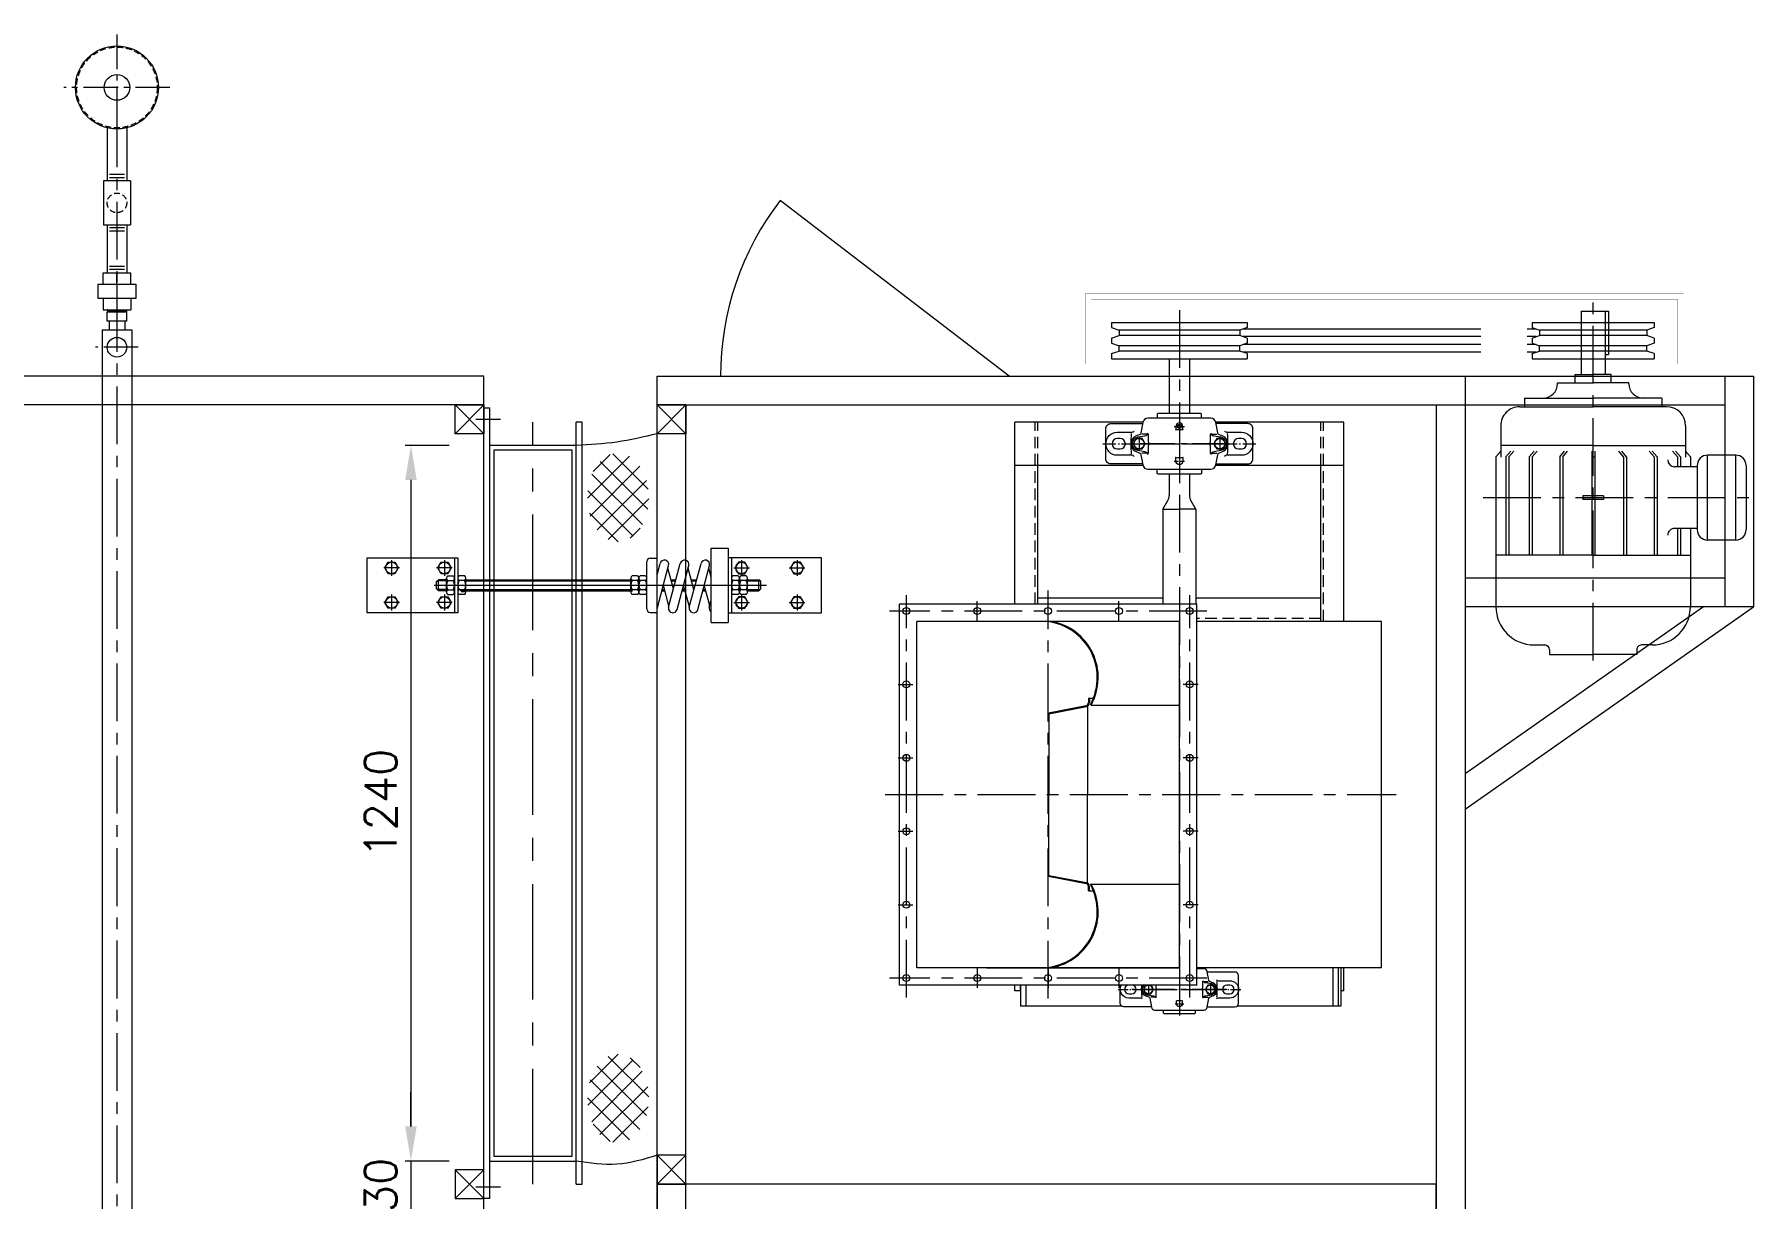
# Model space of a CAD drawing. Extents: x -421 to 20684, y -717 to 14265.
# Drawn here: x 4934 to 7915, y 7816 to 9833 of the extents above; entities that cross this region are included whole.
import ezdxf

# ---------------------------------------------------------------- set-up
doc = ezdxf.new("R2010")
doc.units = 0
doc.header["$LTSCALE"] = 80
doc.header["$MEASUREMENT"] = 0
for name, pattern in [('CEN', [26, 20, -2, 2, -2]), ('CENTER', [2, 1.25, -0.25, 0.25, -0.25]), ('CENTER2', [1.125, 0.75, -0.125, 0.125, -0.125]), ('CENTERX2', [4, 2.5, -0.5, 0.5, -0.5]), ('CX2', [8.2, 0.2, -1, 6, -1]), ('HIDDEN', [0.375, 0.25, -0.125]), ('HIDDEN2', [0.1875, 0.125, -0.0625]), ('HIDDENX2', [0.75, 0.5, -0.25])]:
    doc.linetypes.add(name, pattern=pattern)
doc.layers.get('0').update_dxf_attribs({"linetype": 'CONTINUOUS', "lineweight": 18})
doc.layers.get('DEFPOINTS').update_dxf_attribs({"linetype": 'CONTINUOUS', "lineweight": 18})
for name, color, linetype, lineweight in [('1', 1, 'CENTER2', 18), ('2', 2, 'HIDDENX2', 18), ('3', 2, 'CONTINUOUS', 18), ('4', 4, 'CONTINUOUS', 18), ('6', 3, 'CX2', 18), ('ACT', 7, 'CONTINUOUS', 18), ('CEN', 1, 'CEN', 18), ('DIM', 4, 'CONTINUOUS', 18), ('LIN', 2, 'CONTINUOUS', 18), ('NACHI', 16, 'CONTINUOUS', 18), ('THIN', 3, 'CONTINUOUS', 18)]:
    doc.layers.add(name, color=color, linetype=linetype, lineweight=lineweight)
doc.styles.get("Standard").update_dxf_attribs({"font": 'txt.shx', "bigfont": '2hs.shx'})
doc.dimstyles.get("Standard").update_dxf_attribs({"dimscale": 0, "dimtxt": 55, "dimasz": 60, "dimexe": 10, "dimexo": 70, "dimgap": 25, "dimtad": 1, "dimdec": 0, "dimlfac": -1, "dimzin": 0, "dimdsep": 46, "dimtxsty": 'Standard', "dimcen": 0, "dimclrd": 1, "dimclre": 1, "dimadec": 0, "dimazin": 0, "dimtfac": 1, "dimtdec": 0, "dimtix": 1, "dimtmove": 1, "dimatfit": 2, "dimfxl": 0, "dimtolj": 1, "dimtzin": 0, "dimlwd": 5, "dimlwe": 5, "dimarcsym": 0})

# ---------------------------------------------------------------- blocks, each defined once
blk = doc.blocks.new('*D6')
at = {"layer": 'ACT', "color": 1, "linetype": 'Continuous', "lineweight": 5}
for p, q in [((7983.1, 9241), (8232.9, 9241)), ((8222.9, 8901), (8222.9, 9181)), ((7983.1, 8841), (8232.9, 8841))]:
    blk.add_line(p, q, dxfattribs=at)
at = {"layer": 'ACT', "color": 1, "linetype": 'Continuous'}
for points in [[(8212.9, 9181), (8232.9, 9181), (8222.9, 9241)], [(8212.9, 8901), (8232.9, 8901), (8222.9, 8841)]]:
    blk.add_solid(points, dxfattribs=at)
at = {"layer": 'DEFPOINTS', "color": 0, "linetype": 'Continuous'}
for p in [(7913.1, 9241), (8222.9, 9241), (7913.1, 8841)]:
    blk.add_point(p, dxfattribs=at)
at = {"layer": 'ACT', "color": 0, "linetype": 'Continuous', "insert": (8170.4, 9041), "char_height": 55, "attachment_point": 5, "rotation": 90}
blk.add_mtext('\\A1;400', dxfattribs=at)
blk = doc.blocks.new('*D2')
at = {"color": 1, "linetype": 'Continuous', "lineweight": 5}
for p, q in [((7983.1, 8841), (8232.9, 8841)), ((8222.9, 6851), (8222.9, 8781)), ((7983.1, 6791), (8232.9, 6791))]:
    blk.add_line(p, q, dxfattribs=at)
at = {"color": 1, "linetype": 'Continuous'}
for points in [[(8212.9, 8781), (8232.9, 8781), (8222.9, 8841)], [(8212.9, 6851), (8232.9, 6851), (8222.9, 6791)]]:
    blk.add_solid(points, dxfattribs=at)
at = {"layer": 'DEFPOINTS', "color": 0, "linetype": 'Continuous'}
for p in [(7913.1, 8841), (8222.9, 8841), (7913.1, 6791)]:
    blk.add_point(p, dxfattribs=at)
at = {"color": 0, "linetype": 'Continuous', "insert": (8170.4, 7816), "char_height": 55, "attachment_point": 5, "rotation": 90}
blk.add_mtext('\\A1;2050', dxfattribs=at)
blk = doc.blocks.new('*D38')
at = {"color": 1, "linetype": 'Continuous', "lineweight": 5}
for p, q in [((7983.1, 9241), (8466.9, 9241)), ((8456.9, 9181), (8456.9, 6451)), ((7983.1, 6391), (8466.9, 6391))]:
    blk.add_line(p, q, dxfattribs=at)
at = {"color": 1, "linetype": 'Continuous'}
for points in [[(8446.9, 9181), (8466.9, 9181), (8456.9, 9241)], [(8446.9, 6451), (8466.9, 6451), (8456.9, 6391)]]:
    blk.add_solid(points, dxfattribs=at)
at = {"layer": 'DEFPOINTS', "color": 0, "linetype": 'Continuous'}
for p in [(7913.1, 9241), (7913.1, 6391), (8456.9, 6391)]:
    blk.add_point(p, dxfattribs=at)
at = {"color": 0, "linetype": 'Continuous', "insert": (8404.4, 7816), "char_height": 55, "attachment_point": 5, "rotation": 90}
blk.add_mtext('\\A1;2850', dxfattribs=at)
blk = doc.blocks.new('*D43')
at = {"color": 1, "linetype": 'Continuous', "lineweight": 5}
for p, q in [((5653.1, 9121), (5576.7, 9121)), ((5586.7, 9061), (5586.7, 7941)), ((5653.1, 7881), (5576.7, 7881))]:
    blk.add_line(p, q, dxfattribs=at)
at = {"color": 1, "linetype": 'Continuous'}
for points in [[(5576.7, 9061), (5596.7, 9061), (5586.7, 9121)], [(5576.7, 7941), (5596.7, 7941), (5586.7, 7881)]]:
    blk.add_solid(points, dxfattribs=at)
at = {"layer": 'DEFPOINTS', "color": 0, "linetype": 'Continuous'}
for p in [(5723.1, 9121), (5586.7, 7881), (5723.1, 7881)]:
    blk.add_point(p, dxfattribs=at)
at = {"color": 0, "linetype": 'Continuous', "insert": (5534.2, 8501), "char_height": 55, "attachment_point": 5, "rotation": 90}
blk.add_mtext('\\A1;1240', dxfattribs=at)
blk = doc.blocks.new('*D44')
at = {"color": 1, "linetype": 'Continuous', "lineweight": 5}
for p, q in [((5586.7, 7941), (5586.7, 8001)), ((5653.1, 7881), (5576.7, 7881)), ((5586.7, 7881), (5586.7, 7751)), ((5653.1, 7751), (5576.7, 7751)), ((5586.7, 7691), (5586.7, 7631))]:
    blk.add_line(p, q, dxfattribs=at)
at = {"color": 1, "linetype": 'Continuous'}
for points in [[(5576.7, 7941), (5596.7, 7941), (5586.7, 7881)], [(5576.7, 7691), (5596.7, 7691), (5586.7, 7751)]]:
    blk.add_solid(points, dxfattribs=at)
at = {"layer": 'DEFPOINTS', "color": 0, "linetype": 'Continuous'}
for p in [(5723.1, 7881), (5586.7, 7751), (5723.1, 7751)]:
    blk.add_point(p, dxfattribs=at)
at = {"color": 0, "linetype": 'Continuous', "insert": (5534.2, 7816), "char_height": 55, "attachment_point": 5, "rotation": 90}
blk.add_mtext('\\A1;130', dxfattribs=at)
blk = doc.blocks.new('htr(w)')
at = {"color": 2, "linetype": 'ByBlock'}
blk.add_line((-339.1, 112.4), (-339.1, -0.7), dxfattribs=at)
at = {"color": 2}
blk.add_line((406.4, 66), (391.7, 66), dxfattribs=at)
at = {"color": 6}
blk.add_line((404, 68.5), (394, 68.5), dxfattribs=at)
at = {"color": 2}
blk.add_lwpolyline([(404, 66), (404, 68.5), (403.5, 69), (394.5, 69), (394, 68.5), (394, 66)], dxfattribs=at)
at = {"layer": 'CEN'}
for p, q in [((-288.8, 75.2), (-288.8, 107.7)), ((-174.5, 75.2), (-174.5, 107.7)), ((438.7, 75.2), (438.7, 107.7)), ((547.5, 75.2), (547.5, 107.7)), ((-272.5, 91.4), (-305.1, 91.4)), ((-158.3, 91.4), (-190.8, 91.4)), ((422.4, 91.4), (454.9, 91.4)), ((531.2, 91.4), (563.8, 91.4)), ((-288.8, 4), (-288.8, 36.5)), ((459.7, 55.8), (-225.8, 55.8)), ((-174.5, 4), (-174.5, 36.5)), ((438.7, 4), (438.7, 36.5)), ((547.5, 4), (547.5, 36.5)), ((-272.5, 20.2), (-305.1, 20.2)), ((-158.3, 20.2), (-190.8, 20.2)), ((422.4, 20.2), (454.9, 20.2)), ((531.2, 20.2), (563.8, 20.2))]:
    blk.add_line(p, q, dxfattribs=at)
at = {"layer": 'DIM'}
for p, q in [((-186.6, 64.7), (-212.4, 64.7)), ((-186.6, 47), (-212.4, 47)), ((-95.1, 64.7), (-99.8, 64.7)), ((-71.2, 47), (-81, 47)), ((-75.9, 64.7), (-76.3, 64.7)), ((-52.4, 64.7), (-57.1, 64.7)), ((-29.5, 47), (-38.3, 47)), ((-10.7, 64.7), (-15.5, 64.7)), ((394.3, 64.7), (50.7, 64.7)), ((394.3, 47), (50.7, 47)), ((434.2, 64.7), (453.4, 64.7)), ((434.2, 47), (453.4, 47))]:
    blk.add_line(p, q, dxfattribs=at)
at = {"layer": 'LIN'}
for p, q in [((-146.6, 112.4), (-339.1, 112.4)), ((-153.6, -0.7), (-153.6, 112.4)), ((-111.7, 132.6), (-146.6, 132.6)), ((-146.6, -20.9), (-146.6, 132.6)), ((-111.7, 132.6), (-111.7, -20.9)), ((0, 111.7), (0, 0)), ((14, 111.7), (0, 111.7)), ((410.8, 112.4), (597.8, 112.4)), ((410.8, -0.7), (410.8, 112.4)), ((417.7, -0.7), (417.7, 112.4)), ((597.8, 112.4), (597.8, -0.7)), ((-295.6, 103.3), (-302.5, 91.4)), ((-302.5, 91.4), (-295.6, 79.6)), ((-282, 103.3), (-295.6, 103.3)), ((-295.6, 79.6), (-282, 79.6)), ((-275.1, 91.4), (-282, 103.3)), ((-282, 79.6), (-275.1, 91.4)), ((-181.4, 103.3), (-188.2, 91.4)), ((-188.2, 91.4), (-181.4, 79.6)), ((-184, 75.2), (-172.6, 75.2)), ((-167.7, 103.3), (-181.4, 103.3)), ((-181.4, 79.6), (-167.7, 79.6)), ((-160.8, 91.4), (-167.7, 103.3)), ((-167.7, 79.6), (-160.8, 91.4)), ((-167.5, 75.2), (-156.1, 75.2)), ((-107.8, 101), (-111.7, 86.6)), ((-108.7, 97.8), (-97.5, 55.8)), ((-84.1, 105.7), (-108.3, 15.4)), ((-66.6, 101), (-90.8, 10.7)), ((-66.7, 100.5), (-54.7, 55.8)), ((-41.4, 105.7), (-65.6, 15.4)), ((-23.8, 101), (-48, 10.7)), ((-24.5, 98.5), (-13.1, 55.8)), ((0, 104.7), (-23.9, 15.4)), ((20.9, 104.7), (20.9, 7)), ((23.5, 75.2), (34.9, 75.2)), ((40, 75.2), (51.4, 75.2)), ((396.8, 75.2), (408.2, 75.2)), ((431.7, 75.2), (420.3, 75.2)), ((425, 91.4), (431.8, 103.3)), ((431.8, 79.6), (425, 91.4)), ((431.8, 103.3), (445.5, 103.3)), ((445.5, 79.6), (431.8, 79.6)), ((445.5, 103.3), (452.4, 91.4)), ((452.4, 91.4), (445.5, 79.6)), ((533.8, 91.4), (540.6, 103.3)), ((540.6, 79.6), (533.8, 91.4)), ((540.6, 103.3), (554.3, 103.3)), ((554.3, 79.6), (540.6, 79.6)), ((554.3, 103.3), (561.2, 91.4)), ((561.2, 91.4), (554.3, 79.6)), ((-213.8, 63.3), (-210.1, 67)), ((-213.8, 63.3), (-213.8, 48.4)), ((-213.8, 48.4), (-210.1, 44.7)), ((-186.6, 67), (-210.1, 67)), ((-210.1, 67), (-210.1, 44.7)), ((-186.6, 44.7), (-210.1, 44.7)), ((-186.6, 70.4), (-186.6, 41.3)), ((-184, 65.5), (-172.6, 65.5)), ((-184, 46.2), (-172.6, 46.2)), ((-184, 36.5), (-172.6, 36.5)), ((-170.1, 70.4), (-170.1, 41.3)), ((-167.5, 65.5), (-156.1, 65.5)), ((-167.5, 46.2), (-156.1, 46.2)), ((-167.5, 36.5), (-156.1, 36.5)), ((-111.7, 38.9), (-106.8, 20.8)), ((-94.5, 67), (-100.4, 67)), ((-70.5, 44.7), (-81.7, 44.7)), ((-76.1, 65.4), (-64.1, 20.8)), ((-51.7, 67), (-57.7, 67)), ((-28.9, 44.7), (-38.9, 44.7)), ((-33.9, 63.4), (-22.5, 20.8)), ((-10.1, 67), (-16.1, 67)), ((23.5, 65.5), (34.9, 65.5)), ((23.5, 46.2), (34.9, 46.2)), ((23.5, 36.5), (34.9, 36.5)), ((37.4, 70.4), (37.4, 41.3)), ((40, 65.5), (51.4, 65.5)), ((40, 46.2), (51.4, 46.2)), ((40, 36.5), (51.4, 36.5)), ((394.3, 67), (50.7, 67)), ((394.3, 44.7), (50.7, 44.7)), ((53.9, 70.4), (53.9, 41.3)), ((394.3, 70.4), (394.3, 41.3)), ((396.8, 65.5), (408.2, 65.5)), ((396.8, 46.2), (408.2, 46.2)), ((396.8, 36.5), (408.2, 36.5)), ((431.7, 65.5), (420.3, 65.5)), ((431.7, 46.2), (420.3, 46.2)), ((431.7, 36.5), (420.3, 36.5)), ((434.2, 70.4), (434.2, 41.3)), ((434.2, 67), (451, 67)), ((434.2, 44.7), (451, 44.7)), ((454.8, 63.3), (451, 67)), ((451, 67), (451, 44.7)), ((454.8, 48.4), (451, 44.7)), ((454.8, 63.3), (454.8, 48.4)), ((-295.6, 32.1), (-302.5, 20.2)), ((-302.5, 20.2), (-295.6, 8.4)), ((-282, 32.1), (-295.6, 32.1)), ((-295.6, 8.4), (-282, 8.4)), ((-275.1, 20.2), (-282, 32.1)), ((-282, 8.4), (-275.1, 20.2)), ((-181.4, 32.1), (-188.2, 20.2)), ((-188.2, 20.2), (-181.4, 8.4)), ((-167.7, 32.1), (-181.4, 32.1)), ((-181.4, 8.4), (-167.7, 8.4)), ((-160.8, 20.2), (-167.7, 32.1)), ((-167.7, 8.4), (-160.8, 20.2)), ((0, 34.6), (-6.4, 10.7)), ((14, 0), (0, 0)), ((425, 20.2), (431.8, 32.1)), ((431.8, 8.4), (425, 20.2)), ((431.8, 32.1), (445.5, 32.1)), ((445.5, 8.4), (431.8, 8.4)), ((445.5, 32.1), (452.4, 20.2)), ((452.4, 20.2), (445.5, 8.4)), ((533.8, 20.2), (540.6, 32.1)), ((540.6, 8.4), (533.8, 20.2)), ((540.6, 32.1), (554.3, 32.1)), ((554.3, 8.4), (540.6, 8.4)), ((554.3, 32.1), (561.2, 20.2)), ((561.2, 20.2), (554.3, 8.4)), ((-339.1, -0.7), (-146.6, -0.7)), ((-111.7, -20.9), (-146.6, -20.9)), ((597.8, -0.7), (410.8, -0.7))]:
    blk.add_line(p, q, dxfattribs=at)
for centre, major_axis, start_param, end_param in [((-116.6, 103.4), (-6.42, 6.42), 3.665191, 4.927986), ((-75.3, 103.4), (6.42, 6.42), 5.235988, 8.37758), ((-32.6, 103.4), (-6.42, 6.42), 3.665191, 6.806784), ((14, 104.7), (4.94, 4.94), 5.497787, 7.068583), ((-180.7, 70.4), (-4.15, 4.15), -0.180888, 1.751684), ((-176, 70.4), (-4.15, 4.15), 2.960705, 4.893277), ((-164.2, 70.4), (-4.15, 4.15), -0.180888, 1.751684), ((-159.5, 70.4), (-4.15, 4.15), 2.960705, 4.893277), ((26.8, 70.4), (-4.15, 4.15), -0.180888, 1.751684), ((31.6, 70.4), (-4.15, 4.15), 2.960705, 4.893277), ((43.3, 70.4), (-4.15, 4.15), -0.180888, 1.751684), ((48.1, 70.4), (-4.15, 4.15), 2.960705, 4.893277), ((400.1, 70.4), (-4.15, 4.15), -0.180888, 1.751684), ((404.9, 70.4), (4.15, 4.15), 4.531501, 6.464073), ((423.6, 70.4), (-4.15, 4.15), -0.180888, 1.751684), ((428.4, 70.4), (4.15, 4.15), 4.531501, 6.464073), ((-166.9, 55.8), (13.9, 13.9), 1.843141, 2.869248), ((-180.7, 41.3), (-4.15, 4.15), -0.180888, 1.751684), ((-189.8, 55.8), (-13.9, 13.9), 3.413937, 4.440045), ((-176, 41.3), (4.15, 4.15), 4.531501, 6.464073), ((-150.4, 55.8), (13.9, 13.9), 1.843141, 2.869248), ((-164.2, 41.3), (-4.15, 4.15), -0.180888, 1.751684), ((-173.3, 55.8), (-13.9, 13.9), 3.413937, 4.440045), ((-159.5, 41.3), (-4.15, 4.15), 2.960705, 4.893277), ((40.6, 55.8), (-13.9, 13.9), 0.272344, 1.298452), ((26.8, 41.3), (-4.15, 4.15), -0.180888, 1.751684), ((17.7, 55.8), (13.9, 13.9), 4.984733, 6.010841), ((31.6, 41.3), (-4.15, 4.15), 2.960705, 4.893277), ((57.1, 55.8), (-13.9, 13.9), 0.272344, 1.298452), ((43.3, 41.3), (-4.15, 4.15), -0.180888, 1.751684), ((34.2, 55.8), (-13.9, 13.9), 3.413937, 4.440045), ((48.1, 41.3), (-4.15, 4.15), 2.960705, 4.893277), ((414, 55.8), (13.9, 13.9), 1.843141, 2.869248), ((400.1, 41.3), (-4.15, 4.15), -0.180888, 1.751684), ((391.1, 55.8), (-13.9, 13.9), 3.413937, 4.440045), ((404.9, 41.3), (-4.15, 4.15), 2.960705, 4.893277), ((437.4, 55.8), (13.9, 13.9), 1.843141, 2.869248), ((423.6, 41.3), (-4.15, 4.15), -0.180888, 1.751684), ((414.5, 55.8), (-13.9, 13.9), 3.413937, 4.440045), ((428.4, 41.3), (-4.15, 4.15), 2.960705, 4.893277), ((-99.5, 13), (-6.42, 6.42), 0.523599, 3.665191), ((-56.8, 13), (-6.42, 6.42), 0.523599, 3.665191), ((-15.2, 13), (-6.42, 6.42), 0.523599, 3.665191), ((14, 7), (4.94, 4.94), 3.926991, 5.497787)]:
    blk.add_ellipse(centre, major_axis=major_axis, ratio=1, start_param=start_param, end_param=end_param, dxfattribs=at)
for centre, major_axis in [((-288.8, 91.4), (-8.39, 8.39)), ((-174.5, 91.4), (-8.39, 8.39)), ((438.7, 91.4), (-8.39, 8.39)), ((547.5, 91.4), (-8.39, 8.39)), ((-288.8, 20.2), (-8.39, 8.39)), ((-174.5, 20.2), (-8.39, 8.39)), ((438.7, 20.2), (8.39, 8.39)), ((547.5, 20.2), (8.39, 8.39))]:
    blk.add_ellipse(centre, major_axis=major_axis, ratio=1, dxfattribs=at)
at = {"layer": 'THIN', "color": 6}
for p, q in [((394.5, 66), (394.5, 69)), ((403.5, 66), (403.5, 69))]:
    blk.add_line(p, q, dxfattribs=at)
blk = doc.blocks.new('122')
at = {"color": 0, "linetype": 'Continuous'}
for p, q in [((-55.4, 16.4), (-65.1, 16.4)), ((4.8, 24.1), (-4.8, 24.1)), ((55.4, 16.4), (65.1, 16.4)), ((-55.4, -16.4), (-65.1, -16.4)), ((4.8, -24.1), (-4.8, -24.1)), ((55.4, -16.4), (65.1, -16.4))]:
    blk.add_line(p, q, dxfattribs=at)
for points in [[(-63.7, -35), (-118.5, -35, -0.414214), (-127.5, -25.9), (-127.5, 25.9, -0.414214), (-118.5, 35), (-63.7, 35)], [(38.5, 44.1), (38.5, 50.4, 0.414214), (36.4, 52.5), (-36.4, 52.5, 0.414214), (-38.5, 50.4), (-38.5, 44.1)], [(6.6, 23.5, -0.236068), (6, 24.7), (6, 30.1, 1), (-6, 30.1), (-6, 24.7, -0.236068), (-6.6, 23.5)], [(63.7, -35), (118.5, -35, 0.414214), (127.5, -25.9), (127.5, 25.9, 0.414214), (118.5, 35), (63.7, 35)], [(-78.5, -22, 0.236068), (-82.5, -20), (-107.5, -20, -1), (-107.5, 20), (-82.5, 20, 0.236068), (-78.5, 22)], [(-54.2, -18.6, 0.267949), (-59.6, -14), (-72, -11.8, -0.8391), (-72, 11.8), (-59.6, 14, 0.267949), (-54.2, 18.6)], [(-53.5, -16.7), (-53.5, -3.3, 0.333333), (-53.5, 3.3), (-53.5, 16.7)], [(53.5, 16.7), (53.5, 3.3, 0.333333), (53.5, -3.3), (53.5, -16.7)], [(54.2, 18.6, 0.267949), (59.6, 14), (72, 11.8, -0.8391), (72, -11.8), (59.6, -14, 0.267949), (54.2, -18.6)], [(78.5, 22, 0.236068), (82.5, 20), (107.5, 20, -1), (107.5, -20), (82.5, -20, 0.236068), (78.5, -22)], [(6.6, -23.5, 0.236068), (6, -24.7), (6, -30.1, -1), (-6, -30.1), (-6, -24.7, 0.236068), (-6.6, -23.5)], [(38.5, -44.1), (38.5, -50.4, -0.414214), (36.4, -52.5), (-36.4, -52.5, -0.414214), (-38.5, -50.4), (-38.5, -44.1)]]:
    blk.add_lwpolyline(points, format="xyb", dxfattribs=at)
for points in [[(-54.5, -44.1), (54.5, -44.1, 0.36397), (63.4, -36.6), (66.5, -18.9, -0.267949), (69.4, -15.5), (74.8, -13.5, 0.700208), (74.8, 13.5), (69.4, 15.5, -0.267949), (66.5, 18.9), (63.4, 36.6, 0.36397), (54.5, 44.1), (-54.5, 44.1, 0.36397), (-63.4, 36.6), (-66.5, 18.9, -0.267949), (-69.4, 15.5), (-74.8, 13.5, 0.700208), (-74.8, -13.5), (-69.4, -15.5, -0.267949), (-66.5, -18.9), (-63.4, -36.6, 0.36397)], [(-102.5, 9), (-107.5, 9, 1), (-107.5, -9), (-102.5, -9, 1)], [(107.5, 9), (102.5, 9, 1), (102.5, -9), (107.5, -9, 1)]]:
    blk.add_lwpolyline(points, format="xyb", close=True, dxfattribs=at)
for points in [[(-64.7, 9), (-75.1, 9), (-80.3, 0), (-75.1, -9), (-64.7, -9), (-59.5, 0)], [(75.1, 9), (64.7, 9), (59.5, 0), (64.7, -9), (75.1, -9), (80.3, 0)]]:
    blk.add_lwpolyline(points, close=True, dxfattribs=at)
for centre, radius in [((0, 30.1), 3.6), ((0, 30.1), 2.4), ((-69.9, 0), 9), ((69.9, 0), 9)]:
    blk.add_circle(centre, radius, dxfattribs=at)
for centre, start, end in [((69.9, 0), 173.2943, 186.7057), ((-69.9, 0), 353.2943, 6.7057)]:
    blk.add_arc(centre, 154.2, start, end, dxfattribs=at)
at = {"layer": 'NACHI', "color": 1}
for p, q in [((-9, 30.1), (-1.5, 30.1)), ((-0.4, 30.1), (0.4, 30.1)), ((0, 57), (0, 31.6)), ((0, 30.4), (0, 29.7)), ((1.5, 30.1), (9, 30.1)), ((-132.5, 0), (-110, 0)), ((-106.2, 0), (-103.8, 0)), ((-100, 0), (-5, 0)), ((-69.9, 10.8), (-69.9, 1.5)), ((-69.9, 0.4), (-69.9, -0.4)), ((-1.2, 0), (1.2, 0)), ((0, 28.6), (0, 5)), ((0, 1.2), (0, -1.2)), ((5, 0), (100, 0)), ((69.9, 10.8), (69.9, 1.5)), ((69.9, 0.4), (69.9, -0.4)), ((103.8, 0), (106.2, 0)), ((110, 0), (132.5, 0)), ((-69.9, -1.5), (-69.9, -10.8)), ((0, -5), (0, -28.6)), ((0, -29.7), (0, -30.4)), ((69.9, -1.5), (69.9, -10.8)), ((-9, -30.1), (-1.5, -30.1)), ((-0.4, -30.1), (0.4, -30.1)), ((0, -31.6), (0, -57)), ((1.5, -30.1), (9, -30.1))]:
    blk.add_line(p, q, dxfattribs=at)
blk = doc.blocks.new('11-1')
for p, q in [((-75.7, 609.9), (0, 609.9)), ((-75.7, 601.6), (-75.7, 609.9)), ((75.7, 609.9), (0, 609.9)), ((75.7, 601.6), (75.7, 609.9)), ((-102.1, 593.3), (-84, 593.3)), ((102.1, 593.3), (84, 593.3)), ((-168.5, 391.3), (-168.5, 526.9)), ((168.5, 267.2), (168.5, 526.9)), ((0, 437.6), (-168.5, 437.6)), ((-151.2, 391.3), (-151.2, 437.6)), ((-146, 391.3), (-146, 437.6)), ((-110.7, 267.2), (-110.7, 437.6)), ((-105.5, 267.2), (-105.5, 437.6)), ((-58, 267.2), (-58, 437.6)), ((-52.8, 267.2), (-52.8, 437.6)), ((-3, 257.7), (-3, 437.6)), ((0, 437.6), (168.5, 437.6)), ((2.2, 257.7), (2.2, 437.6)), ((52.8, 267.2), (52.8, 437.6)), ((58, 267.2), (58, 437.6)), ((105.5, 267.2), (105.5, 437.6)), ((110.7, 267.2), (110.7, 437.6)), ((146, 267.2), (146, 437.6)), ((151.2, 267.2), (151.2, 437.6)), ((-265, 282.2), (-265, 393.7)), ((-247.2, 411.5), (-198.1, 411.5)), ((-247.2, 411.5), (-247.2, 264.4)), ((-198.1, 411.5), (-198.1, 264.4)), ((-180.3, 282.2), (-180.3, 393.7)), ((-180.3, 391.3), (-141.2, 391.3)), ((-18.1, 341.2), (18.1, 341.2)), ((-18.1, 334.7), (-18.1, 341.2)), ((-18.1, 334.7), (18.1, 334.7)), ((18.1, 334.7), (18.1, 341.2)), ((-180.3, 284.6), (-141.2, 284.6)), ((-168.5, 267.2), (-168.5, 284.6)), ((-151.2, 267.2), (-151.2, 284.6)), ((-146, 267.2), (-146, 284.6)), ((-247.2, 264.4), (-198.1, 264.4)), ((-168.5, 267.2), (-160.2, 257.7)), ((-160.2, 213.6), (-160.2, 267.6)), ((0, 247.9), (-160.2, 247.9)), ((-151.2, 267.2), (-142.8, 257.7)), ((-146, 267.2), (-137.7, 257.7)), ((-110.7, 267.2), (-102.4, 257.7)), ((-105.5, 267.2), (-97.2, 257.7)), ((-58, 267.2), (-49.7, 257.7)), ((-52.8, 267.2), (-44.5, 257.7)), ((2.2, 267.2), (-3, 267.2)), ((0, 247.9), (160.2, 247.9)), ((52.8, 267.2), (44.5, 257.7)), ((58, 267.2), (49.7, 257.7)), ((105.5, 267.2), (97.2, 257.7)), ((110.7, 267.2), (102.4, 257.7)), ((146, 267.2), (137.7, 257.7)), ((151.2, 267.2), (142.8, 257.7)), ((160.2, 213.6), (160.2, 267.6)), ((168.5, 267.2), (160.2, 257.7)), ((-127, 180.4), (0, 180.4)), ((-119.1, 165.5), (-119.1, 180.4)), ((127, 180.4), (0, 180.4)), ((119.1, 165.5), (119.1, 180.4)), ((-119.1, 165.5), (0, 165.5)), ((119.1, 165.5), (0, 165.5)), ((-61.8, 140.6), (-61.8, 139)), ((-61.8, 139), (0, 139)), ((-31, 139), (-31, 124.9)), ((-31, 124.9), (0, 124.9)), ((-21, 14.9), (-21, 124.9)), ((61.8, 139), (0, 139)), ((31, 124.9), (0, 124.9)), ((21, 14.9), (21, 124.9)), ((31, 139), (31, 124.9)), ((61.8, 140.6), (61.8, 139)), ((-26.6, 14.9), (-26.6, 90.1)), ((-21, 90.1), (-26.6, 90.1)), ((21, 14.9), (-26.6, 14.9))]:
    blk.add_line(p, q)
for centre, radius, start, end in [((-84, 601.6), 8.3, 270, 0), ((84, 601.6), 8.3, 180, 270), ((-102.1, 526.9), 66.4, 90, 180), ((102.1, 526.9), 66.4, 0, 90), ((-247.2, 393.7), 17.8, 90, 180), ((-198.1, 393.7), 17.8, 0, 90), ((-141.2, 403.1), 11.9, 270, 0), ((-247.2, 282.2), 17.8, 180, 270), ((-198.1, 282.2), 17.8, 270, 0), ((-141.2, 272.7), 11.9, 0, 90), ((-127, 213.6), 33.2, 180, 270), ((127, 213.6), 33.2, 270, 0), ((-86.7, 140.6), 24.9, 0, 90), ((86.7, 140.6), 24.9, 90, 180)]:
    blk.add_arc(centre, radius, start, end)
at = {"layer": '3', "linetype": 'CENTER'}
for p, q in [((0, 620.2), (0, 0)), ((190.5, 337.9), (-288, 337.9))]:
    blk.add_line(p, q, dxfattribs=at)

msp = doc.modelspace()

# ---------------------------------------------------------------- hatches: boundary and pattern name
at = {"layer": 'ACT', "linetype": 'Continuous'}
h = msp.add_hatch(dxfattribs=at)
h.set_pattern_fill('ANSI37', color=256, scale=8, angle=-90, style=0)
h.set_pattern_definition([(315, (2648.182, 14621.917), (17.96051, 17.96051), []), (45, (2648.182, 14621.917), (-17.96051, 17.96051), [])])
edge = h.paths.add_edge_path()
edge.add_ellipse((5945.6, 9030.7), major_axis=(0, 76.9), ratio=0.691358, start_angle=0, end_angle=360)
h = msp.add_hatch(dxfattribs=at)
h.set_pattern_fill('ANSI37', color=256, scale=8, angle=-90, style=0)
h.set_pattern_definition([(45, (2648.182, 2398.216), (17.96051, -17.96051), []), (315, (2648.182, 2398.216), (-17.96051, -17.96051), [])])
edge = h.paths.add_edge_path()
edge.add_ellipse((5945.6, 7989.4), major_axis=(0, -76.9), ratio=0.691358, start_angle=0, end_angle=360, ccw=False)

# ---------------------------------------------------------------- linework, layer by layer
at = {"color": 1, "linetype": 'CENTER'}
for p, q in [((5077.3, 9702.9), (5077.3, 6831)), ((6918.1, 9355.2), (6918.1, 8130.1)), ((6445.1, 8164.5), (6445.1, 8861.5)), ((6690.6, 8162.8), (6690.6, 8869.5)), ((6936.1, 8164.5), (6936.1, 8861.5)), ((6965.9, 8834), (6416, 8834)), ((6408.6, 8516), (7293.5, 8516)), ((6965.9, 8198), (6416, 8198))]:
    msp.add_line(p, q, dxfattribs=at)
for p, q in [((5060.3, 9671.2), (5060.3, 9579)), ((5094.3, 9671.2), (5094.3, 9579)), ((5100.6, 9579), (5054.1, 9579)), ((5054.1, 9579), (5054.1, 9503)), ((5100.6, 9579), (5100.6, 9503)), ((5054.1, 9503), (5100.6, 9503)), ((5060.3, 9503), (5060.3, 9420)), ((5094.3, 9503), (5094.3, 9420)), ((5053.3, 9420), (5077.3, 9420)), ((5053.3, 9400.5), (5053.3, 9420)), ((5077.3, 9400.5), (5077.3, 9420)), ((5077.3, 9420), (5101.3, 9420)), ((5101.3, 9400.5), (5101.3, 9420)), ((5044.8, 9375.5), (5044.8, 9400.5)), ((5044.8, 9400.5), (5077.3, 9400.5)), ((5077.3, 9400.5), (5109.8, 9400.5)), ((5077.3, 9400.5), (5077.3, 9375.5)), ((5109.8, 9400.5), (5109.8, 9375.5)), ((5077.3, 9375.5), (5044.8, 9375.5)), ((5053.3, 9375.5), (5053.3, 9356)), ((5077.3, 9375.5), (5077.3, 9356)), ((5109.8, 9375.5), (5077.3, 9375.5)), ((5101.3, 9375.5), (5101.3, 9356)), ((5053.3, 9356), (5077.3, 9356)), ((5061.2, 9356), (5060.3, 9355.5)), ((5060.3, 9355.5), (5094.3, 9355.5)), ((5061.2, 9355), (5060.3, 9355.5)), ((5061.2, 9355), (5060.3, 9354.5)), ((5060.3, 9354.5), (5094.3, 9354.5)), ((5061.2, 9354), (5060.3, 9354.5)), ((5061.2, 9354), (5060.3, 9353.5)), ((5060.3, 9353.5), (5094.3, 9353.5)), ((5061.2, 9353), (5060.3, 9353.5)), ((5061.2, 9353), (5060.3, 9352.5)), ((5060.3, 9352.5), (5094.3, 9352.5)), ((5061.2, 9352), (5060.3, 9352.5)), ((5061.2, 9352), (5060.3, 9351.5)), ((5094.3, 9351.5), (5060.3, 9351.5)), ((5060.3, 9336), (5060.3, 9351.5)), ((5094.3, 9336), (5060.3, 9336)), ((5093.5, 9355), (5061.2, 9355)), ((5093.5, 9354), (5061.2, 9354)), ((5093.5, 9353), (5061.2, 9353)), ((5093.5, 9352), (5061.2, 9352)), ((5063.7, 9336), (5063.7, 9321)), ((5077.3, 9356), (5101.3, 9356)), ((5090.9, 9336), (5090.9, 9321)), ((5093.5, 9356), (5094.3, 9355.5)), ((5093.5, 9355), (5094.3, 9355.5)), ((5093.5, 9355), (5094.3, 9354.5)), ((5093.5, 9354), (5094.3, 9354.5)), ((5093.5, 9354), (5094.3, 9353.5)), ((5093.5, 9353), (5094.3, 9353.5)), ((5093.5, 9353), (5094.3, 9352.5)), ((5093.5, 9352), (5094.3, 9352.5)), ((5093.5, 9352), (5094.3, 9351.5)), ((5094.3, 9336), (5094.3, 9351.5)), ((6800.8, 9333.8), (7035.5, 9333.8)), ((7529.4, 9333.8), (7740.8, 9333.8)), ((5051.8, 9321), (5051.8, 6881)), ((5102.8, 9321), (5102.8, 6881)), ((6800.8, 9324.9), (6813.7, 9320.5)), ((6800.8, 9306.9), (6813.7, 9311.4)), ((6813.7, 9320.5), (6813.7, 9311.4)), ((7022.6, 9320.5), (6813.7, 9320.5)), ((7022.6, 9311.4), (6813.7, 9311.4)), ((7035.5, 9324.9), (7022.6, 9320.5)), ((7022.6, 9320.5), (7022.6, 9311.4)), ((7035.5, 9306.9), (7022.6, 9311.4)), ((7529.4, 9324.9), (7542.3, 9320.5)), ((7529.4, 9306.9), (7542.3, 9311.4)), ((7542.3, 9320.5), (7542.3, 9311.4)), ((7727.9, 9320.5), (7542.3, 9320.5)), ((7727.9, 9311.4), (7542.3, 9311.4)), ((7740.8, 9324.9), (7727.9, 9320.5)), ((7727.9, 9320.5), (7727.9, 9311.4)), ((7740.8, 9306.9), (7727.9, 9311.4)), ((6800.8, 9298), (6813.7, 9293.5)), ((6800.8, 9280), (6813.7, 9284.4)), ((6800.8, 9271.1), (7035.5, 9271.1)), ((6813.7, 9284.4), (6813.7, 9293.5)), ((7022.6, 9293.5), (6813.7, 9293.5)), ((7022.6, 9284.4), (6813.7, 9284.4)), ((6900.5, 9271.1), (6900.5, 9176.2)), ((6935.7, 9271.1), (6935.7, 9176.2)), ((7035.5, 9298), (7022.6, 9293.5)), ((7022.6, 9284.4), (7022.6, 9293.5)), ((7035.5, 9280), (7022.6, 9284.4)), ((7529.4, 9298), (7542.3, 9293.5)), ((7529.4, 9280), (7542.3, 9284.4)), ((7529.4, 9271.1), (7740.8, 9271.1)), ((7542.3, 9284.4), (7542.3, 9293.5)), ((7727.9, 9293.5), (7542.3, 9293.5)), ((7727.9, 9284.4), (7542.3, 9284.4)), ((7740.8, 9298), (7727.9, 9293.5)), ((7727.9, 9284.4), (7727.9, 9293.5)), ((7740.8, 9280), (7727.9, 9284.4)), ((6633.1, 8846), (6633.1, 9161)), ((6854.9, 9161), (6633.1, 9161)), ((7203.1, 9161), (6981.4, 9161)), ((7203.1, 8816), (7203.1, 9161)), ((6855, 9086), (6633.1, 9086)), ((6673.1, 8846), (6673.1, 9086)), ((6900.5, 9071.2), (6900.5, 9034.3)), ((6935.7, 9071.2), (6935.7, 9034.3)), ((7203.1, 9086), (6981.3, 9086)), ((7163.1, 8816), (7163.1, 9086)), ((6889.5, 9010.5), (6898.2, 9025.5)), ((6889.5, 9010.5), (6918.1, 9010.5)), ((6889.5, 9010.5), (6889.5, 8846)), ((6946.7, 9010.5), (6918.1, 9010.5)), ((6946.7, 9010.5), (6938.1, 9025.5)), ((6946.7, 9010.5), (6946.7, 8846)), ((6889.5, 8856), (6673.1, 8856)), ((7163.1, 8856), (6946.7, 8856)), ((6433.1, 8186), (6433.1, 8846)), ((6948.1, 8846), (6433.1, 8846)), ((6948.1, 8186), (6948.1, 8846)), ((6463.1, 8216), (6463.1, 8816)), ((6918.1, 8816), (6463.1, 8816)), ((6918.1, 8216), (6918.1, 8816)), ((7268.1, 8816), (6948.1, 8816)), ((7268.1, 8216), (7268.1, 8816)), ((6765.1, 8671), (6918.1, 8671)), ((6765.1, 8361), (6918.1, 8361)), ((6918.1, 8216), (6463.1, 8216)), ((6584.1, 8216), (6918.1, 8216)), ((6918.1, 8216), (6673.1, 8216)), ((6918.1, 8216), (6856.8, 8216)), ((7268.1, 8216), (6948.1, 8216)), ((6986.8, 8216), (6948.1, 8216)), ((7184.1, 8216), (7184.1, 8149.4)), ((7193.1, 8216), (7193.1, 8149.4)), ((7198.1, 8216), (7198.1, 8149.4)), ((7203.1, 8176), (7203.1, 8216)), ((6948.1, 8186), (6433.1, 8186)), ((6633.1, 8176), (6633.1, 8186)), ((6643.1, 8176), (6633.1, 8176)), ((6643.1, 8176), (6643.1, 8186)), ((6643.1, 8186), (6643.1, 8149.4)), ((6652.1, 8186), (6652.1, 8149.4)), ((7203.1, 8176), (7198.1, 8176)), ((6818.3, 8149.4), (6643.1, 8149.4)), ((7198.1, 8149.4), (7017.9, 8149.4))]:
    msp.add_line(p, q)
at = {"color": 1, "linetype": 'Continuous'}
for p, q in [((6623.1, 9241), (6226.3, 9545.2)), ((5741.7, 9166), (5699.3, 9166)), ((5741.7, 7836), (5699.3, 7836))]:
    msp.add_line(p, q, dxfattribs=at)
at = {"linetype": 'CENTER'}
for p, q in [((6800.8, 9333.8), (6800.8, 9324.9)), ((6800.8, 9333.8), (6800.8, 9324.9)), ((7035.5, 9333.8), (7035.5, 9324.9)), ((7529.4, 9333.8), (7529.4, 9324.9)), ((7529.4, 9333.8), (7529.4, 9324.9)), ((7740.8, 9333.8), (7740.8, 9324.9)), ((6800.8, 9306.9), (6800.8, 9298)), ((6800.8, 9306.9), (6800.8, 9298)), ((7035.5, 9306.9), (7035.5, 9298)), ((7529.4, 9306.9), (7529.4, 9298)), ((7529.4, 9306.9), (7529.4, 9298)), ((7740.8, 9306.9), (7740.8, 9298)), ((6800.8, 9280), (6800.8, 9271.1)), ((6800.8, 9280), (6800.8, 9271.1)), ((7035.5, 9280), (7035.5, 9271.1)), ((7529.4, 9280), (7529.4, 9271.1)), ((7529.4, 9280), (7529.4, 9271.1)), ((7740.8, 9280), (7740.8, 9271.1))]:
    msp.add_line(p, q, dxfattribs=at)
at = {"linetype": 'Continuous'}
for p, q in [((5051.8, 9321), (5102.8, 9321)), ((5713.1, 9191), (5663.1, 9141)), ((5663.1, 9191), (5713.1, 9141)), ((6063.1, 9191), (6013.1, 9191)), ((6063.1, 9191), (6013.1, 9141)), ((6013.1, 9191), (6063.1, 9141)), ((7363.1, 9191), (7413.1, 9191)), ((6063.1, 7841), (6013.1, 7891)), ((6013.1, 7841), (6063.1, 7891)), ((5713.1, 7816), (5663.1, 7866)), ((5663.1, 7816), (5713.1, 7866))]:
    msp.add_line(p, q, dxfattribs=at)
at = {"color": 3, "linetype": 'HIDDEN'}
for p, q in [((6668.1, 8846), (6668.1, 9161)), ((6673.1, 9086), (6673.1, 9161)), ((7163.1, 9086), (7163.1, 9161)), ((7168.1, 8816), (7168.1, 9161)), ((7163.1, 8821), (6948.1, 8821))]:
    msp.add_line(p, q, dxfattribs=at)
at = {"color": 1, "linetype": 'CENTER2'}
for p, q in [((7000.4, 9123.7), (6835.9, 9123.7)), ((6857.2, 9123.7), (6989.1, 9123.7)), ((7000.4, 8178.5), (6835.9, 8178.5))]:
    msp.add_line(p, q, dxfattribs=at)
at = {"color": 1}
for p, q in [((6567.9, 8817.2), (6567.9, 8850.9)), ((6690.6, 8817.2), (6690.6, 8850.9)), ((6813.4, 8817.2), (6813.4, 8850.9)), ((6430.8, 8706.8), (6456.5, 8706.8)), ((6950.5, 8706.8), (6924.8, 8706.8)), ((6430.8, 8579.6), (6456.5, 8579.6)), ((6950.5, 8579.6), (6924.8, 8579.6)), ((6430.8, 8452.4), (6456.5, 8452.4)), ((6950.5, 8452.4), (6924.8, 8452.4)), ((6430.8, 8325.2), (6456.5, 8325.2)), ((6950.5, 8325.2), (6924.8, 8325.2)), ((6567.9, 8214.9), (6567.9, 8181.2)), ((6690.6, 8214.9), (6690.6, 8181.2)), ((6813.4, 8214.9), (6813.4, 8181.2))]:
    msp.add_line(p, q, dxfattribs=at)
at = {"color": 7, "linetype": 'Continuous'}
for p, q in [((6760.6, 8683), (6769.1, 8683)), ((6760.6, 8683), (6760.6, 8675.3)), ((6762.2, 8683), (6762.2, 8675.3)), ((6691.5, 8657.5), (6756.6, 8670.1)), ((6692.1, 8656), (6691.5, 8657.5)), ((6692.1, 8656), (6757, 8668.5)), ((6692.1, 8656), (6692.1, 8516)), ((6759, 8669.4), (6759, 8516)), ((6765.1, 8671), (6763.9, 8672.1)), ((6692.1, 8376), (6692.1, 8516)), ((6759, 8362.7), (6759, 8516)), ((6692.1, 8376), (6691.5, 8374.5)), ((6692.1, 8376), (6757, 8363.5)), ((6691.5, 8374.5), (6756.6, 8362)), ((6760.6, 8349), (6760.6, 8356.8)), ((6760.6, 8349), (6769.1, 8349)), ((6762.2, 8349), (6762.2, 8356.8)), ((6765.1, 8361), (6763.9, 8360))]:
    msp.add_line(p, q, dxfattribs=at)
at = {"linetype": 'Continuous'}
for points in [[(4613.1, 6441), (5713.1, 6441), (5713.1, 9191), (4613.1, 9191)], [(5663.1, 9191), (5713.1, 9191), (5713.1, 9141), (5663.1, 9141)], [(6013.1, 9191), (6063.1, 9191), (6063.1, 9141), (6013.1, 9141)], [(6063.1, 9191), (7363.1, 9191), (7363.1, 6441), (6063.1, 6441)], [(5866.1, 9112.6), (5730.1, 9112.6), (5730.1, 7889.5), (5866.1, 7889.5)], [(7413.1, 8490.9), (7913.1, 8841), (7826, 8841), (7413.1, 8552)], [(6013.1, 7841), (6063.1, 7841), (6063.1, 7891), (6013.1, 7891)], [(5663.1, 7816), (5713.1, 7816), (5713.1, 7866), (5663.1, 7866)], [(6013.1, 7791), (7363.1, 7791), (7363.1, 7841), (6013.1, 7841)]]:
    msp.add_lwpolyline(points, close=True, dxfattribs=at)
for centre, radius in [((5077.3, 9741), 71.9), ((5077.3, 9741), 22.2), ((5077.3, 9291), 17)]:
    msp.add_circle(centre, radius, dxfattribs=at)
at = {"color": 2, "linetype": 'HIDDEN2'}
for centre, radius in [((5077.3, 9741), 69.9), ((5077.3, 9541), 17)]:
    msp.add_circle(centre, radius, dxfattribs=at)
for centre in [(6445.1, 8834), (6567.9, 8834), (6690.6, 8834), (6813.4, 8834), (6936.1, 8834), (6445.1, 8706.8), (6936.1, 8706.8), (6445.1, 8579.6), (6936.1, 8579.6), (6445.1, 8452.4), (6936.1, 8452.4), (6445.1, 8325.2), (6936.1, 8325.2), (6445.1, 8198), (6567.9, 8198), (6690.6, 8198), (6813.4, 8198), (6936.1, 8198)]:
    msp.add_circle(centre, 6)
at = {"color": 1, "linetype": 'Continuous'}
msp.add_arc((6623.1, 9241), 500, 142.5287, 180, dxfattribs=at)
for centre, radius, start, end in [((6882.9, 9034.3), 17.6, 330, 0), ((6953.3, 9034.3), 17.6, 180, 210), ((6678.7, 8718.8), 97.2, 331.2912, 89.0553), ((6678.7, 8718.8), 98.8, 331.0564, 79.6335), ((6678.7, 8313.2), 97.2, 270.9447, 28.7088), ((6678.7, 8313.2), 98.8, 280.3665, 28.9436)]:
    msp.add_arc(centre, radius, start, end)
at = {"color": 7, "linetype": 'Continuous'}
for centre, radius, start, end in [((6755.2, 8675.3), 5.4, 284.7661, 0), ((6755.2, 8675.3), 7, 284.7661, 0), ((6755.2, 8356.8), 5.4, 0, 75.2339), ((6755.2, 8356.8), 7, 0, 75.2339)]:
    msp.add_arc(centre, radius, start, end, dxfattribs=at)
at = {"layer": '1'}
for p, q in [((5077.3, 9832.9), (5077.3, 9649.1)), ((5169.2, 9741), (4985.4, 9741)), ((5114.3, 9291), (5040.3, 9291))]:
    msp.add_line(p, q, dxfattribs=at)
at = {"layer": '2', "linetype": 'ByBlock'}
for p, q in [((5713.1, 7816), (5713.1, 9186)), ((5713.1, 9186), (5723.1, 9186)), ((5723.1, 7816), (5723.1, 9186)), ((5873.1, 7841), (5873.1, 9161)), ((5883.1, 9161), (5873.1, 9161)), ((5883.1, 7841), (5883.1, 9161)), ((5873.1, 9121), (5723.1, 9121)), ((5723.1, 7881), (5873.1, 7881)), ((5873.1, 7841), (5883.1, 7841)), ((5723.1, 7816), (5713.1, 7816))]:
    msp.add_line(p, q, dxfattribs=at)
at = {"layer": '4'}
for p, q in [((5090.4, 9590), (5064.3, 9590)), ((5090.4, 9584.6), (5064.3, 9584.6)), ((5090.4, 9497.6), (5064.3, 9497.6)), ((5090.4, 9492.2), (5064.3, 9492.2)), ((5090.4, 9431), (5064.3, 9431)), ((5090.4, 9425.6), (5064.3, 9425.6))]:
    msp.add_line(p, q, dxfattribs=at)
at = {"layer": '6'}
for p, q in [((7536.5, 9322.5), (7028.4, 9322.5)), ((7536.5, 9309.4), (7028.4, 9309.4)), ((7536.5, 9295.5), (7028.4, 9295.5)), ((7536.5, 9282.4), (7028.4, 9282.4))]:
    msp.add_line(p, q, dxfattribs=at)
at = {"layer": 'ACT', "linetype": 'Continuous'}
for p, q in [((7413.1, 9241), (7913.1, 9241)), ((7863.1, 9241), (7863.1, 8841)), ((7913.1, 9241), (7913.1, 8841)), ((7413.1, 9191), (7863.1, 9191)), ((7863.1, 8891), (7413.1, 8891)), ((7913.1, 8841), (7413.1, 8841))]:
    msp.add_line(p, q, dxfattribs=at)
at = {"layer": 'ACT', "linetype": 'Continuous', "const_width": 0.4}
msp.add_lwpolyline([(6755, 9261.9), (6765, 9261.9), (6765, 9373.6), (7781.9, 9373.6), (7781.9, 9261.9), (7791.9, 9261.9), (7791.9, 9383.6), (6755, 9383.6), (6755, 9261.9)], dxfattribs=at)
at = {"layer": 'ACT', "linetype": 'Continuous'}
for points in [[(6013.1, 9141), (5943.4, 9126.6), (5873.1, 9121)], [(6013.1, 7891), (5943.4, 7875.4), (5873.1, 7881)]]:
    msp.add_spline(points, degree=3, dxfattribs=at)
at = {"layer": 'CEN', "linetype": 'CENTERX2'}
msp.add_line((5798.1, 7841), (5798.1, 9161), dxfattribs=at)
at = {"layer": 'LIN', "linetype": 'Continuous'}
for points in [[(4613.1, 6391), (5713.1, 6391), (5713.1, 9241), (4613.1, 9241)], [(6013.1, 9241), (7413.1, 9241), (7413.1, 6391), (6013.1, 6391)]]:
    msp.add_lwpolyline(points, close=True, dxfattribs=at)
at = {"layer": 'NACHI', "color": 1}
for p, q in [((6918.1, 8223.9), (6918.1, 8204.7)), ((6918.1, 8202.2), (6918.1, 8182.3)), ((6811.9, 8178.5), (6829.4, 8178.5)), ((6832.2, 8178.5), (6834.1, 8178.5)), ((6836.9, 8178.5), (6914.4, 8178.5)), ((6864.4, 8186), (6864.4, 8179.8)), ((6864.4, 8178.8), (6864.4, 8178.2)), ((6864.4, 8177.3), (6864.4, 8169.5)), ((6917.2, 8178.5), (6919.1, 8178.5)), ((6918.1, 8179.5), (6918.1, 8177.6)), ((6918.1, 8174.8), (6918.1, 8154.9)), ((6921.9, 8178.5), (6999.4, 8178.5)), ((6971.9, 8187.5), (6971.9, 8179.8)), ((6971.9, 8178.8), (6971.9, 8178.2)), ((6971.9, 8177.3), (6971.9, 8169.5)), ((7002.2, 8178.5), (7004.1, 8178.5)), ((7006.9, 8178.5), (7024.4, 8178.5)), ((6910.6, 8153.6), (6916.9, 8153.6)), ((6917.8, 8153.6), (6918.4, 8153.6)), ((6918.1, 8153.9), (6918.1, 8153.3)), ((6918.1, 8152.4), (6918.1, 8133.1)), ((6919.4, 8153.6), (6925.6, 8153.6))]:
    msp.add_line(p, q, dxfattribs=at)
at = {"layer": 'NACHI', "color": 0}
for p, q in [((6959.8, 8192.2), (6967.9, 8192.2)), ((6876.4, 8164.8), (6868.4, 8164.8)), ((6922.1, 8158.6), (6914.1, 8158.6))]:
    msp.add_line(p, q, dxfattribs=at)
at = {"layer": 'NACHI', "color": 16}
msp.add_line((6959.8, 8164.8), (6967.9, 8164.8), dxfattribs=at)
at = {"layer": 'NACHI', "color": 0}
for points in [[(6855, 8186, 0.513281), (6860.3, 8167.2), (6865.1, 8165.5, -0.267949), (6867.1, 8163.1), (6869.8, 8147.5, 0.36397), (6875.6, 8142.7), (6960.7, 8142.7, 0.36397), (6966.4, 8147.5), (6969.2, 8163.1, -0.267949), (6971.2, 8165.5), (6976, 8167.2, 0.700208), (6976, 8189.8), (6971.2, 8191.6, -0.267949), (6969.2, 8193.9), (6966.4, 8209.5, 0.36397), (6960.7, 8214.3), (6948.1, 8214.3)], [(6966.6, 8148.5), (7014.8, 8148.5, 0.414214), (7020.6, 8154.3), (7020.6, 8202.7, 0.414214), (7014.8, 8208.5), (6966.6, 8208.5)], [(6869.7, 8148.5), (6821.4, 8148.5, -0.414214), (6815.6, 8154.3), (6815.6, 8186)], [(6853.6, 8162, 0.236068), (6850.6, 8163.5), (6830.6, 8163.5, -0.57735), (6817.6, 8186, -0.57735)], [(6877.5, 8163.1, 0.267949), (6872.9, 8166.9), (6862.6, 8168.7, -0.628457), (6857.8, 8186, -0.628457)], [(6878, 8164.6), (6878, 8175.8, 0.333333), (6878, 8181.3), (6878, 8186)], [(6958.2, 8192.5), (6958.2, 8181.3, 0.333333), (6958.2, 8175.8), (6958.2, 8164.6)], [(6958.8, 8194, 0.267949), (6963.4, 8190.2), (6973.6, 8188.4, -0.8391), (6973.6, 8168.7), (6963.4, 8166.9, 0.267949), (6958.8, 8163.1)], [(6982.6, 8195, 0.236068), (6985.6, 8193.5), (7005.6, 8193.5, -1), (7005.6, 8163.5), (6985.6, 8163.5, 0.236068), (6982.6, 8162)], [(6945.6, 8142.7), (6945.6, 8137.7, -0.414214), (6944, 8136), (6892.3, 8136, -0.414214), (6890.6, 8137.7), (6890.6, 8142.7)], [(6923.6, 8159.1, 0.236068), (6923.1, 8158.1), (6923.1, 8153.6, -1), (6913.1, 8153.6), (6913.1, 8158.1, 0.236068), (6912.6, 8159.1)]]:
    msp.add_lwpolyline(points, format="xyb", dxfattribs=at)
for points in [[(6835.6, 8186), (6830.6, 8186, 1), (6830.6, 8171), (6835.6, 8171, 1)], [(7005.6, 8186), (7000.6, 8186, 1), (7000.6, 8171), (7005.6, 8171, 1)]]:
    msp.add_lwpolyline(points, format="xyb", close=True, dxfattribs=at)
for points in [[(6868.7, 8186), (6860.1, 8186), (6855.7, 8178.5), (6860.1, 8171), (6868.7, 8171), (6873, 8178.5)], [(6976.2, 8186), (6967.6, 8186), (6963.2, 8178.5), (6967.6, 8171), (6976.2, 8171), (6980.5, 8178.5)]]:
    msp.add_lwpolyline(points, close=True, dxfattribs=at)
for centre in [(6864.4, 8178.5), (6971.9, 8178.5)]:
    msp.add_circle(centre, 7.5, dxfattribs=at)
for centre, start, end in [((6971.9, 8178.5), 176.4017, 186.4866), ((6864.4, 8178.5), 353.5134, 6.4866)]:
    msp.add_arc(centre, 119.5, start, end, dxfattribs=at)

# ---------------------------------------------------------------- block references
at = {"linetype": 'Continuous', "rotation": 180}
msp.add_blockref('11-1', (7635.1, 9368.4), dxfattribs=at)
at = {"color": 0, "linetype": 'Continuous'}
msp.add_blockref('122', (6918.1, 9123.7), dxfattribs=at)
at = {"layer": 'ACT', "linetype": 'Continuous', "xscale": 0.8400000000001455, "yscale": 0.8400000000001455, "zscale": 0.8400000000001455, "rotation": 180}
msp.add_blockref('htr(w)', (6013.1, 8925.5), dxfattribs=at)

# ---------------------------------------------------------------- dimensions: what is measured, and where the dimension line sits
at = {"linetype": 'Continuous'}
for base, p1, p2, angle, picture, middle in [((8456.9, 6391), (7913.1, 9241), (7913.1, 6391), 90, '*D38', (8404.4, 7816)), ((5586.7, 7881), (5723.1, 9121), (5723.1, 7881), 90, '*D43', (5534.2, 8501)), ((8222.9, 8841), (7913.1, 6791), (7913.1, 8841), 270, '*D2', (8170.4, 7816)), ((5586.7, 7751), (5723.1, 7881), (5723.1, 7751), 90, '*D44', (5534.2, 7816))]:
    dim = msp.add_linear_dim(base=base, p1=p1, p2=p2, angle=angle, dimstyle='Standard', override={"dimscale": 1}, dxfattribs=at)
    dim.commit()
    dim.dimension.update_dxf_attribs({"geometry": picture, "text_midpoint": middle})
at = {"layer": 'ACT', "linetype": 'Continuous'}
dim = msp.add_linear_dim(base=(8222.9, 9241), p1=(7913.1, 8841), p2=(7913.1, 9241), angle=270, dimstyle='Standard', override={"dimscale": 1}, dxfattribs=at)
dim.commit()
dim.dimension.update_dxf_attribs({"geometry": '*D6', "text_midpoint": (8170.4, 9041)})

doc.saveas('drawing.dxf')
